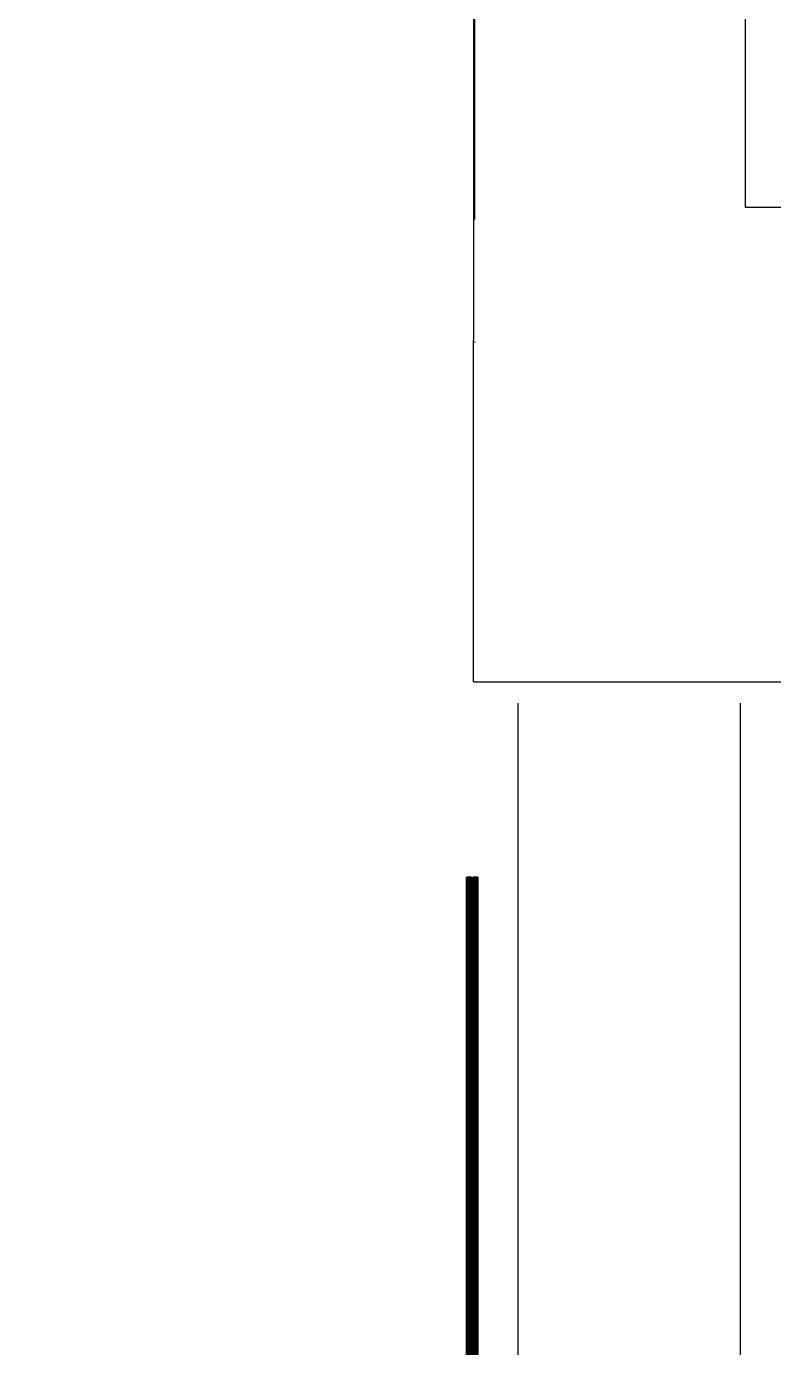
# Model space of a CAD drawing. Extents: x 58467 to 79089, y -33726 to -17391.
# Drawn here: x 78502.7 to 78579.2, y -19218.3 to -19082.9 of the extents above; entities that cross this region are included whole.
import ezdxf
from ezdxf.enums import TextEntityAlignment as Align

# ---------------------------------------------------------------- set-up
doc = ezdxf.new("R2010")
doc.units = 0
doc.header["$LTSCALE"] = 100
doc.linetypes.add('DASHDOT2', pattern=[0.5, 0.25, -0.125, 0, -0.125])
doc.linetypes.add('HIDDEN2', pattern=[0.1875, 0.125, -0.0625])
for name, color, linetype in [('3-cam', 4, 'Continuous'), ('BA_axis', 5, 'DASHDOT2'), ('BA_elev3', 8, 'Continuous'), ('DTR', 24, 'Continuous'), ('Kompozit', 122, 'Continuous')]:
    doc.layers.add(name, color=color, linetype=linetype)
doc.styles.add('text1', font='arial.ttf', dxfattribs={"height": 20})

# ---------------------------------------------------------------- blocks, each defined once
blk = doc.blocks.new('*U176')
blk.add_line((0, 0), (0, -696))
at = {"linetype": 'Continuous', "style": 'text1'}
blk.add_attdef('1', text='', height=40, dxfattribs=at).set_placement((0, 38), align=Align.MIDDLE)
blk = doc.blocks.new('AXIS')
at = {"layer": 'BA_axis'}
blk.add_blockref('*U176', (3904.44, -30874.56), dxfattribs=at)
blk = doc.blocks.new('A$C56216D09')
at = {"layer": '3-cam'}
for p, q in [((3722.2, -535.57, 1.31), (3722.3, -535.52, 1.31)), ((3722.2, -2673.37, 1.31), (3722.2, -535.57, 1.31)), ((3722.3, -535.52, 1.31), (3722.65, -535.52, 1.31)), ((3722.65, -535.52, 1.31), (3722.7, -535.57, 1.31)), ((3722.7, -2673.37, 1.31), (3722.7, -535.57, 1.31)), ((3722.85, -535.57, 1.31), (3722.95, -535.52, 1.31)), ((3722.85, -2673.37, 1.31), (3722.85, -535.57, 1.31)), ((3722.95, -535.52, 1.31), (3723.28, -535.52, 1.31)), ((3723.28, -535.52, 1.31), (3723.35, -535.57, 1.31)), ((3723.35, -535.57, 1.31), (3723.35, -2674.52, 1.31))]:
    blk.add_line(p, q, dxfattribs=at)
at = {"layer": '3-cam', "color": 1, "linetype": 'HIDDEN2', "ltscale": 5, "const_width": 0.152, "elevation": 1.31}
blk.add_lwpolyline([(3722.78, -2673.37), (3722.78, -535.57)], dxfattribs=at)
at = {"layer": 'BA_elev3'}
blk.add_line((3722.91, -515.53, 1.31), (3723.11, -220.49, 1.31), dxfattribs=at)
at = {"layer": 'BA_elev3', "elevation": 1.31}
blk.add_lwpolyline([(3722.91, -515.53), (3871.14, -515.53), (3871.13, -466.92), (3750.81, -466.92), (3750.81, -201.34), (3679.86, -201.34), (3679.86, -217.64)], dxfattribs=at)
at = {"layer": 'DTR', "color": 252}
for p, q in [((3722.3, -2673.37, 1.31), (3722.3, -535.52, 1.31)), ((3722.4, -2673.37, 1.31), (3722.4, -535.52, 1.31)), ((3722.5, -2673.37, 1.31), (3722.5, -535.52, 1.31)), ((3722.6, -2673.37, 1.31), (3722.6, -535.52, 1.31)), ((3722.95, -2673.37, 1.31), (3722.95, -535.52, 1.31)), ((3723.05, -2673.37, 1.31), (3723.05, -535.52, 1.31)), ((3723.15, -2673.37, 1.31), (3723.15, -535.52, 1.31)), ((3723.25, -2673.37, 1.31), (3723.25, -535.52, 1.31))]:
    blk.add_line(p, q, dxfattribs=at)
at = {"layer": 'Kompozit', "elevation": 1.31}
for points in [[(2061.01, -2701.42), (3750.29, -2701.42), (3750.29, -517.73)], [(2061.01, -2678.62), (3727.49, -2678.62), (3727.49, -517.73)]]:
    blk.add_lwpolyline(points, dxfattribs=at)

msp = doc.modelspace()

# ---------------------------------------------------------------- block references
msp.add_blockref('A$C56216D09', (74825.57, -18634.53, -1.31))
at = {"layer": 'BA_axis'}
msp.add_blockref('AXIS', (74644.15, 12448.2), dxfattribs=at)

doc.saveas('drawing.dxf')
